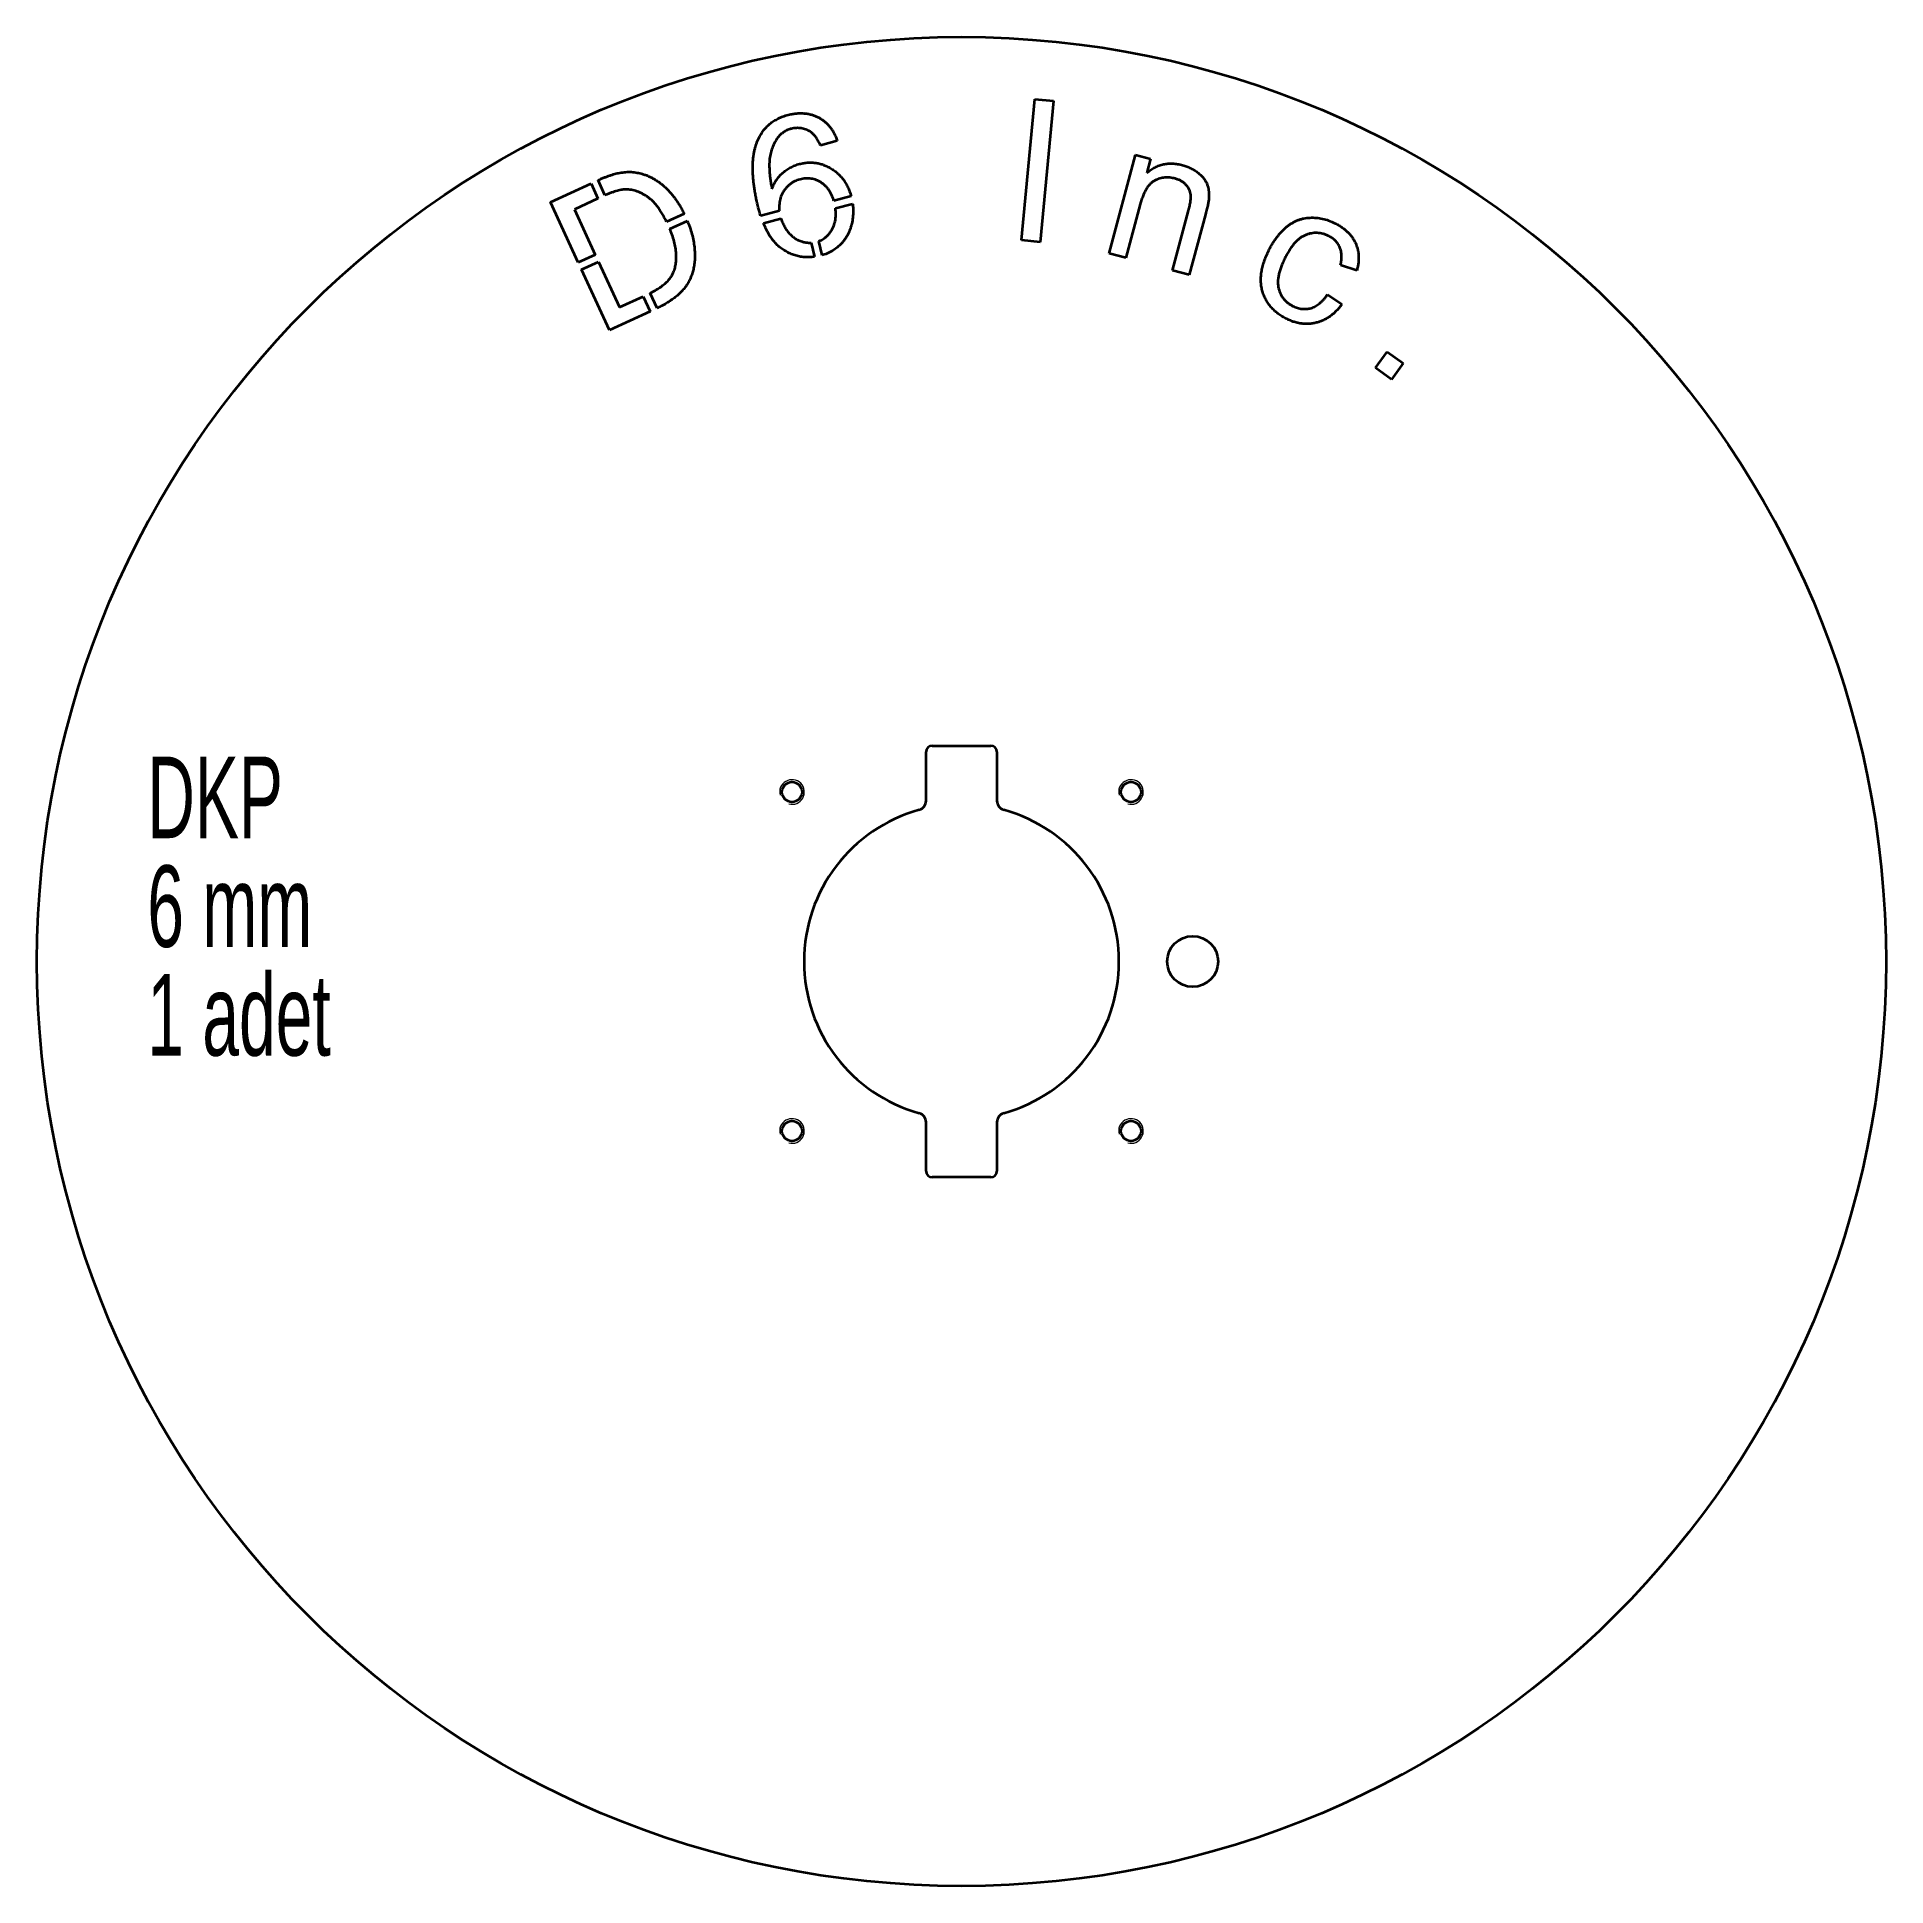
# Model space of a CAD drawing. Header units: millimetres. Extents: x -152 to 448, y -194 to 406.
import ezdxf

# ---------------------------------------------------------------- set-up
doc = ezdxf.new("R2010")
doc.units = ezdxf.units.MM
doc.styles.add('SLDTEXTSTYLE0', font='TXT', dxfattribs={"width": 0.605})

msp = doc.modelspace()

# ---------------------------------------------------------------- linework, layer by layer
at = {"color": 7, "linetype": 'Continuous', "lineweight": 35}
for p, q in [((167.45, 340.31), (171.8, 386.13)), ((171.8, 386.13), (177.86, 385.56)), ((177.86, 385.56), (173.51, 339.73)), ((107.64, 372.6), (102.24, 371.05)), ((195.88, 336.04), (204.49, 368.01)), ((204.49, 368.01), (209.36, 366.7)), ((209.36, 366.7), (208.13, 362.16)), ((14.59, 352.69), (27.76, 358.76)), ((27.76, 358.76), (30.02, 353.86)), ((32.3, 354.89), (30.04, 359.8)), ((112.14, 354.63), (106.55, 353.12)), ((23.64, 333.04), (14.59, 352.69)), ((30.02, 353.86), (22.35, 350.32)), ((22.35, 350.32), (29.14, 335.58)), ((57.99, 348.86), (52.31, 346.25)), ((88.9, 349.81), (82.86, 348.18)), ((107.06, 350.67), (112.64, 352.17)), ((205.99, 352.04), (201.29, 334.58)), ((216.44, 330.51), (221.67, 349.96)), ((227.15, 348.7), (221.86, 329.05)), ((53.34, 343.97), (59.02, 346.59)), ((83.72, 345.82), (89.4, 347.36)), ((99.24, 339.5), (100.28, 334.93)), ((102.73, 335.45), (101.69, 340.01)), ((173.51, 339.73), (167.45, 340.31)), ((201.29, 334.58), (195.88, 336.04)), ((29.14, 335.58), (23.64, 333.04)), ((24.68, 330.77), (30.18, 333.31)), ((33.73, 311.12), (24.68, 330.77)), ((30.18, 333.31), (36.97, 318.56)), ((221.86, 329.05), (216.44, 330.51)), ((276.26, 330.53), (270.98, 332.23)), ((36.97, 318.56), (44.65, 322.1)), ((44.65, 322.1), (46.91, 317.19)), ((49.18, 318.24), (46.91, 323.16)), ((266.73, 322.65), (271.37, 319.52)), ((46.91, 317.19), (33.73, 311.12)), ((282.31, 298.91), (286.06, 304.13)), ((286.06, 304.13), (291.26, 300.39)), ((291.26, 300.39), (287.52, 295.17)), ((287.52, 295.17), (282.31, 298.91)), ((136.48, 158.38), (136.48, 174.26)), ((138.48, 176.26), (157.48, 176.26)), ((159.48, 174.26), (159.48, 158.38)), ((136.48, 38.26), (136.48, 54.14)), ((159.48, 54.14), (159.48, 38.26)), ((157.48, 36.26), (138.48, 36.26))]:
    msp.add_line(p, q, dxfattribs=at)
for centre, radius in [((147.98, 106.26), 300), ((92.98, 161.26), 3.25), ((202.98, 161.26), 3.25), ((222.98, 106.26), 8.25), ((92.98, 51.26), 3.25), ((202.98, 51.26), 3.25)]:
    msp.add_circle(centre, radius, dxfattribs=at)
for centre, radius, start, end in [((138.48, 174.26), 2, 90, 180), ((157.48, 174.26), 2, 0, 90), ((133.48, 158.38), 3, 285.54661, 0), ((162.48, 158.38), 3, 180, 254.45339), ((147.98, 106.26), 51.1, 105.54661, 254.45339), ((147.98, 106.26), 51.1, 285.54661, 74.45339), ((133.48, 54.14), 3, 0, 74.45339), ((162.48, 54.14), 3, 105.54661, 180), ((138.48, 38.26), 2, 180, 270), ((157.48, 38.26), 2, 270, 0)]:
    msp.add_arc(centre, radius, start, end, dxfattribs=at)
at = {"color": 7, "linetype": 'Continuous', "lineweight": 18}
for centre in [(92.98, 161.26), (202.98, 161.26), (92.98, 51.26), (202.98, 51.26)]:
    msp.add_arc(centre, 4, 255, 195, dxfattribs=at)
at = {"color": 7, "linetype": 'Continuous', "lineweight": 35}
for points, knots in [([(82.32, 373.69), (82.59, 374.17), (83.12, 375.13), (84.11, 376.43), (85.21, 377.58), (86.44, 378.6), (87.79, 379.46), (89.27, 380.18), (90.87, 380.78), (92, 381.03), (92.57, 381.17)], [0, 0, 0, 0, 0.126534, 0.249914, 0.370168, 0.490549, 0.611924, 0.736778, 0.865187, 1, 1, 1, 1]), ([(92.57, 381.17), (93.01, 381.25), (93.86, 381.4), (95.13, 381.53), (96.36, 381.53), (97.55, 381.44), (98.7, 381.24), (99.81, 380.93), (100.88, 380.52), (101.9, 379.99), (102.87, 379.38), (103.77, 378.68), (104.6, 377.89), (105.35, 377), (106.04, 376.03), (106.65, 374.97), (107.2, 373.82), (107.49, 373.01), (107.64, 372.6)], [0, 0, 0, 0, 0.069107, 0.135543, 0.199589, 0.261803, 0.321812, 0.381923, 0.441345, 0.501014, 0.560758, 0.62019, 0.67948, 0.739663, 0.801422, 0.865156, 0.931362, 1, 1, 1, 1]), ([(81.4, 353.73), (81.3, 354.27), (81.09, 355.32), (80.83, 356.88), (80.61, 358.39), (80.46, 359.85), (80.34, 361.27), (80.26, 362.64), (80.25, 363.96), (80.28, 365.23), (80.36, 366.45), (80.5, 367.63), (80.67, 368.76), (80.9, 369.84), (81.19, 370.87), (81.51, 371.86), (81.88, 372.8), (82.17, 373.4), (82.32, 373.69)], [0, 0, 0, 0, 0.080631, 0.157919, 0.2329, 0.305327, 0.375433, 0.442406, 0.507504, 0.56963, 0.629892, 0.688219, 0.744049, 0.798609, 0.851077, 0.902037, 0.951609, 1, 1, 1, 1]), ([(88.85, 374.14), (88.49, 373.71), (87.77, 372.84), (86.95, 371.3), (86.31, 369.59), (85.91, 368.03), (85.72, 366.67), (85.62, 365.55), (85.6, 364.34), (85.65, 363.05), (85.75, 361.66), (85.92, 360.19), (86.16, 358.63), (86.36, 357.56), (86.46, 357.01)], [0, 0, 0, 0, 0.092682, 0.188735, 0.289889, 0.398221, 0.456404, 0.519004, 0.58648, 0.658586, 0.736151, 0.818646, 0.906689, 1, 1, 1, 1]), ([(93.18, 376.56), (92.75, 376.46), (91.92, 376.26), (90.76, 375.72), (89.72, 375.03), (89.14, 374.43), (88.85, 374.14)], [0, 0, 0, 0, 0.259159, 0.508687, 0.75332, 1, 1, 1, 1]), ([(99.18, 375.34), (98.95, 375.49), (98.5, 375.78), (97.79, 376.14), (97.06, 376.41), (96.32, 376.61), (95.56, 376.71), (94.78, 376.75), (93.98, 376.7), (93.45, 376.61), (93.18, 376.56)], [0, 0, 0, 0, 0.129986, 0.255073, 0.377668, 0.499042, 0.620984, 0.7432, 0.869591, 1, 1, 1, 1]), ([(102.24, 371.05), (102.01, 371.53), (101.58, 372.44), (100.83, 373.63), (100.05, 374.61), (99.46, 375.1), (99.18, 375.34)], [0, 0, 0, 0, 0.299809, 0.565869, 0.796054, 1, 1, 1, 1]), ([(30.04, 359.8), (30.05, 359.81), (30.44, 359.98), (31.17, 360.3), (32.23, 360.72), (33.22, 361.1), (34.15, 361.43), (35.02, 361.7), (35.82, 361.93), (36.34, 362.05), (36.59, 362.1)], [0.1523486, 0.1523486, 0.1523486, 0.1523486, 0.1580564, 0.3064603, 0.4452933, 0.5750971, 0.6949347, 0.8054825, 0.9072209, 1, 1, 1, 1]), ([(36.59, 362.1), (37.23, 362.22), (38.5, 362.44), (40.41, 362.51), (42.26, 362.36), (43.46, 362.07), (44.05, 361.93)], [0, 0, 0, 0, 0.260642, 0.512006, 0.756913, 1, 1, 1, 1]), ([(44.05, 361.93), (44.43, 361.82), (45.18, 361.59), (46.28, 361.17), (47.35, 360.67), (48.39, 360.1), (49.39, 359.45), (50.38, 358.75), (51.33, 357.95), (52.25, 357.09), (53.14, 356.17), (53.99, 355.18), (54.82, 354.13), (55.61, 353.03), (56.37, 351.85), (57.09, 350.61), (57.63, 349.61), (57.92, 349.02), (57.99, 348.86)], [0, 0, 0, 0, 0.0569167, 0.1139387, 0.1705929, 0.2277061, 0.2855279, 0.3438888, 0.4033906, 0.4642869, 0.5262919, 0.5891766, 0.653482, 0.7193386, 0.7869937, 0.856174, 0.9272814, 0.9515981, 0.9515981, 0.9515981, 0.9515981]), ([(86.46, 357.01), (86.7, 357.56), (87.16, 358.65), (88.09, 360.12), (89.15, 361.43), (90.37, 362.55), (91.7, 363.49), (93.11, 364.27), (94.59, 364.87), (95.62, 365.12), (96.14, 365.24)], [0, 0, 0, 0, 0.135957, 0.266301, 0.392137, 0.516446, 0.639272, 0.759936, 0.87935, 1, 1, 1, 1]), ([(96.05, 360.14), (95.74, 360.07), (95.14, 359.94), (94.28, 359.62), (93.47, 359.24), (92.72, 358.77), (92.01, 358.24), (91.37, 357.61), (90.77, 356.92), (90.24, 356.16), (89.78, 355.34), (89.39, 354.48), (89.12, 353.58), (88.92, 352.64), (88.82, 351.67), (88.82, 350.73), (88.86, 350.1), (88.9, 349.81)], [0, 0, 0, 0, 0.0620806, 0.122268, 0.181168, 0.2394264, 0.297559, 0.3571093, 0.4171498, 0.4790759, 0.5416058, 0.6036289, 0.6657972, 0.7287226, 0.7926697, 0.858835, 0.9167834, 0.9167834, 0.9167834, 0.9167834]), ([(106.55, 353.12), (106.46, 353.44), (106.25, 354.1), (105.86, 355.05), (105.4, 355.95), (104.86, 356.77), (104.26, 357.51), (103.59, 358.17), (102.87, 358.75), (102.1, 359.25), (101.3, 359.66), (100.48, 359.98), (99.63, 360.2), (98.77, 360.33), (97.88, 360.36), (96.96, 360.31), (96.36, 360.2), (96.05, 360.14)], [0.0818393, 0.0818393, 0.0818393, 0.0818393, 0.1480587, 0.2171657, 0.2828048, 0.3467773, 0.4091359, 0.470028, 0.5310316, 0.590877, 0.6498568, 0.7072934, 0.7634297, 0.8211248, 0.8788708, 0.9381115, 1, 1, 1, 1]), ([(96.14, 365.24), (96.6, 365.33), (97.5, 365.49), (98.85, 365.56), (100.18, 365.5), (101.48, 365.31), (102.75, 364.96), (103.99, 364.48), (105.22, 363.87), (106.4, 363.12), (107.52, 362.27), (108.55, 361.3), (109.47, 360.23), (110.28, 359.06), (110.98, 357.79), (111.59, 356.42), (111.94, 355.35), (112.11, 354.74), (112.14, 354.63)], [0, 0, 0, 0, 0.061627, 0.121686, 0.1802568, 0.2383158, 0.2966502, 0.35577, 0.4162511, 0.4787349, 0.541974, 0.6043219, 0.6669683, 0.7295605, 0.794141, 0.860037, 0.9286414, 0.944399, 0.944399, 0.944399, 0.944399]), ([(217.31, 360.3), (217.03, 360.37), (216.47, 360.51), (215.62, 360.63), (214.78, 360.66), (213.95, 360.63), (213.13, 360.52), (212.32, 360.32), (211.53, 360.06), (210.74, 359.72), (209.97, 359.27), (209.27, 358.65), (208.6, 357.91), (207.97, 357.01), (207.42, 355.97), (206.88, 354.8), (206.41, 353.47), (206.13, 352.53), (205.99, 352.04)], [0, 0, 0, 0, 0.055071, 0.10824, 0.160502, 0.212007, 0.263143, 0.3151, 0.367554, 0.420541, 0.475429, 0.533053, 0.595671, 0.663015, 0.736494, 0.816724, 0.90488, 1, 1, 1, 1]), ([(208.13, 362.16), (208.55, 362.5), (209.36, 363.16), (210.69, 363.95), (212.07, 364.57), (213.51, 364.98), (215, 365.2), (216.54, 365.22), (218.13, 365.07), (219.19, 364.82), (219.73, 364.69)], [0, 0, 0, 0, 0.129574, 0.253162, 0.373925, 0.493742, 0.613206, 0.737097, 0.865008, 1, 1, 1, 1]), ([(221.67, 349.96), (221.81, 350.47), (222.06, 351.44), (222.29, 352.82), (222.43, 354.01), (222.4, 355.04), (222.23, 355.95), (221.91, 356.8), (221.44, 357.59), (220.84, 358.32), (220.12, 358.98), (219.28, 359.54), (218.34, 359.99), (217.66, 360.19), (217.31, 360.3)], [0, 0, 0, 0, 0.124051, 0.231762, 0.32412, 0.40108, 0.47019, 0.539479, 0.609443, 0.682928, 0.758415, 0.835984, 0.915801, 1, 1, 1, 1]), ([(219.73, 364.69), (220.2, 364.55), (221.13, 364.27), (222.44, 363.71), (223.65, 363.03), (224.76, 362.25), (225.73, 361.38), (226.56, 360.48), (227.2, 359.53), (227.67, 358.52), (227.99, 357.47), (228.21, 356.38), (228.3, 355.23), (228.27, 354.45), (228.26, 354.05)], [0, 0, 0, 0, 0.098487, 0.193559, 0.286043, 0.377633, 0.465635, 0.547091, 0.623145, 0.696312, 0.768789, 0.843113, 0.920246, 1, 1, 1, 1]), ([(38.58, 356.77), (38.36, 356.75), (37.87, 356.71), (37.11, 356.55), (36.28, 356.35), (35.38, 356.08), (34.41, 355.74), (33.37, 355.34), (32.66, 355.05), (32.3, 354.89)], [0, 0, 0, 0, 0.0868204, 0.1841187, 0.2921437, 0.4104839, 0.5403927, 0.6826556, 0.831486, 0.831486, 0.831486, 0.831486]), ([(52.31, 346.25), (52.19, 346.5), (51.82, 347.24), (51.18, 348.42), (50.37, 349.74), (49.55, 350.94), (48.69, 352.01), (47.82, 352.96), (46.9, 353.78), (45.98, 354.48), (45.04, 355.05), (44.11, 355.56), (43.18, 355.98), (42.25, 356.31), (41.33, 356.56), (40.41, 356.72), (39.5, 356.8), (38.89, 356.78), (38.58, 356.77)], [0.0468, 0.0468, 0.0468, 0.0468, 0.0906212, 0.1755043, 0.2557548, 0.3312935, 0.4021786, 0.468946, 0.5324019, 0.5921204, 0.6494875, 0.7040671, 0.7571448, 0.808109, 0.857121, 0.905174, 0.9526637, 1, 1, 1, 1]), ([(228.26, 354.05), (228.25, 353.91), (228.23, 353.6), (228.16, 353.1), (228.05, 352.54), (227.94, 351.9), (227.78, 351.2), (227.6, 350.43), (227.39, 349.59), (227.23, 349), (227.15, 348.7)], [0, 0, 0, 0, 0.0786881, 0.1704216, 0.2747632, 0.3929891, 0.5245812, 0.6695901, 0.8280534, 1, 1, 1, 1]), ([(82.86, 348.18), (82.84, 348.25), (82.54, 349.16), (82, 350.99), (81.61, 352.8), (81.4, 353.73)], [0.8148745, 0.8148745, 0.8148745, 0.8148745, 0.8215347, 0.9075168, 1, 1, 1, 1]), ([(101.69, 340.01), (101.84, 340.06), (102.25, 340.22), (102.9, 340.55), (103.6, 341.03), (104.27, 341.58), (104.87, 342.22), (105.43, 342.93), (105.94, 343.72), (106.37, 344.58), (106.72, 345.49), (106.99, 346.44), (107.13, 347.45), (107.22, 348.5), (107.17, 349.58), (107.11, 350.31), (107.06, 350.67)], [0.0812019, 0.0812019, 0.0812019, 0.0812019, 0.1124082, 0.1671777, 0.2221838, 0.2772914, 0.3340689, 0.3929267, 0.4538916, 0.5165601, 0.5794154, 0.6431002, 0.7089237, 0.776614, 0.8477643, 0.9185739, 0.9185739, 0.9185739, 0.9185739]), ([(112.64, 352.17), (112.68, 351.89), (112.81, 350.91), (112.85, 349.24), (112.69, 347.18), (112.33, 345.5), (111.94, 344.19), (111.59, 343.25), (111.19, 342.36), (110.73, 341.51), (110.21, 340.71), (109.65, 339.94), (109.02, 339.23), (108.13, 338.33), (106.9, 337.34), (105.25, 336.37), (103.83, 335.77), (102.97, 335.52), (102.73, 335.45)], [0.0527015, 0.0527015, 0.0527015, 0.0527015, 0.0892278, 0.1765343, 0.2624755, 0.34932, 0.3923886, 0.4344679, 0.4754845, 0.5156291, 0.5556454, 0.5957297, 0.6353872, 0.6751761, 0.754714, 0.8339147, 0.915582, 0.9475286, 0.9475286, 0.9475286, 0.9475286]), ([(59.02, 346.59), (59.16, 346.27), (59.59, 345.21), (60.21, 343.42), (60.81, 341.22), (61.2, 339.1), (61.41, 337.08), (61.48, 335.18), (61.4, 333.39), (61.16, 331.72), (60.8, 330.17), (60.32, 328.74), (59.78, 327.4), (59.1, 326.16), (58.3, 325), (57.36, 323.9), (56.29, 322.81), (55.06, 321.78), (53.7, 320.77), (52.18, 319.82), (50.66, 318.96), (49.63, 318.46), (49.18, 318.24)], [0.0415927, 0.0415927, 0.0415927, 0.0415927, 0.0703731, 0.136743, 0.199645, 0.2595991, 0.3161666, 0.3687636, 0.4182408, 0.4648204, 0.5088664, 0.5505994, 0.5908495, 0.6292263, 0.6677577, 0.7078696, 0.7498939, 0.7944065, 0.8413727, 0.8911469, 0.9440229, 0.9861999, 0.9861999, 0.9861999, 0.9861999]), ([(54.69, 330.25), (54.84, 330.74), (55.17, 331.76), (55.4, 333.38), (55.45, 335.11), (55.33, 336.96), (55.01, 338.94), (54.44, 341.01), (53.86, 342.7), (53.46, 343.69), (53.34, 343.97)], [0, 0, 0, 0, 0.0985197, 0.2026831, 0.3122763, 0.4299748, 0.5564743, 0.6935019, 0.8405782, 0.8981449, 0.8981449, 0.8981449, 0.8981449]), ([(100.28, 334.93), (100.12, 334.91), (99.42, 334.82), (98.18, 334.75), (96.56, 334.83), (94.99, 335.09), (93.46, 335.52), (91.99, 336.13), (90.56, 336.93), (89.17, 337.88), (87.85, 339.05), (86.65, 340.48), (85.52, 342.11), (84.54, 343.92), (83.97, 345.19), (83.72, 345.82)], [0.040336, 0.040336, 0.040336, 0.040336, 0.0554401, 0.1087756, 0.1606896, 0.211682, 0.2623881, 0.3136669, 0.3657761, 0.4199292, 0.4762656, 0.5357235, 0.5996307, 0.6679843, 0.7340283, 0.7340283, 0.7340283, 0.7340283]), ([(89.4, 347.36), (89.42, 347.3), (89.58, 346.78), (89.95, 345.83), (90.6, 344.54), (91.4, 343.34), (92.31, 342.26), (93.32, 341.34), (94.43, 340.6), (95.61, 340.05), (96.84, 339.69), (98.05, 339.5), (98.86, 339.48), (99.24, 339.5)], [0.0776585, 0.0776585, 0.0776585, 0.0776585, 0.0895984, 0.1782812, 0.2676576, 0.357726, 0.4461883, 0.5303855, 0.6122599, 0.6933541, 0.7729981, 0.849791, 0.9220012, 0.9220012, 0.9220012, 0.9220012]), ([(247.68, 336.97), (247.88, 337.37), (248.28, 338.14), (248.93, 339.26), (249.61, 340.31), (250.32, 341.3), (251.07, 342.22), (251.83, 343.09), (252.63, 343.89), (253.47, 344.63), (254.33, 345.3), (255.22, 345.88), (256.13, 346.38), (257.06, 346.8), (258.03, 347.13), (259.01, 347.38), (260.02, 347.56), (261.39, 347.66), (263.11, 347.63), (265.15, 347.32), (267.16, 346.76), (268.43, 346.18), (269.07, 345.89)], [0, 0, 0, 0, 0.050657, 0.099664, 0.147314, 0.193842, 0.238931, 0.282793, 0.325897, 0.368348, 0.409975, 0.450289, 0.489851, 0.528613, 0.567211, 0.605798, 0.64477, 0.684109, 0.762728, 0.840807, 0.919403, 1, 1, 1, 1]), ([(267.19, 341.63), (266.88, 341.78), (266.27, 342.07), (265.31, 342.38), (264.35, 342.6), (263.4, 342.69), (262.45, 342.69), (261.5, 342.56), (260.56, 342.34), (259.61, 342.01), (258.68, 341.55), (257.77, 340.96), (256.9, 340.22), (256.05, 339.35), (255.22, 338.35), (254.43, 337.2), (253.65, 335.93), (253.18, 335.01), (252.94, 334.54)], [0, 0, 0, 0, 0.0574127, 0.1130674, 0.1669409, 0.219581, 0.2720207, 0.3246533, 0.3779495, 0.4334455, 0.4904024, 0.5500639, 0.6132508, 0.6801553, 0.7518432, 0.8289199, 0.9116253, 1, 1, 1, 1]), ([(269.07, 345.89), (269.46, 345.68), (270.23, 345.28), (271.31, 344.62), (272.28, 343.87), (273.18, 343.1), (273.97, 342.26), (274.68, 341.4), (275.28, 340.46), (275.8, 339.49), (276.21, 338.48), (276.53, 337.43), (276.74, 336.34), (276.86, 335.24), (276.85, 334.1), (276.77, 332.93), (276.57, 331.73), (276.36, 330.94), (276.26, 330.53)], [0, 0, 0, 0, 0.071007, 0.139177, 0.204833, 0.267849, 0.329421, 0.389637, 0.448994, 0.50795, 0.566582, 0.625436, 0.684161, 0.743956, 0.805035, 0.867406, 0.932494, 1, 1, 1, 1]), ([(253.52, 314.76), (253.03, 315.03), (252.07, 315.54), (250.74, 316.43), (249.55, 317.42), (248.49, 318.49), (247.57, 319.65), (246.8, 320.91), (246.16, 322.24), (245.66, 323.66), (245.3, 325.15), (245.14, 326.7), (245.12, 328.3), (245.3, 329.94), (245.63, 331.64), (246.16, 333.38), (246.81, 335.18), (247.39, 336.36), (247.68, 336.97)], [0, 0, 0, 0, 0.0642753, 0.1256737, 0.1846042, 0.2424446, 0.2990967, 0.355281, 0.4120115, 0.4699221, 0.5287718, 0.588034, 0.6493786, 0.712646, 0.7790032, 0.8485429, 0.9220674, 1, 1, 1, 1]), ([(270.98, 332.23), (271.09, 332.77), (271.3, 333.79), (271.36, 335.31), (271.19, 336.71), (270.79, 337.98), (270.17, 339.12), (269.37, 340.13), (268.37, 340.98), (267.59, 341.41), (267.19, 341.63)], [0, 0, 0, 0, 0.148274, 0.283488, 0.409272, 0.529354, 0.644685, 0.759553, 0.876274, 1, 1, 1, 1]), ([(46.91, 323.16), (47.2, 323.3), (48.05, 323.73), (49.37, 324.48), (50.77, 325.4), (51.92, 326.33), (52.86, 327.28), (53.63, 328.24), (54.25, 329.22), (54.54, 329.92), (54.69, 330.25)], [0.0985841, 0.0985841, 0.0985841, 0.0985841, 0.1787236, 0.3384963, 0.4777886, 0.599808, 0.7093127, 0.8116442, 0.9080604, 1, 1, 1, 1]), ([(252.94, 334.54), (252.7, 334.05), (252.25, 333.11), (251.69, 331.7), (251.23, 330.37), (250.93, 329.09), (250.71, 327.89), (250.64, 326.75), (250.69, 325.68), (250.87, 324.67), (251.15, 323.73), (251.51, 322.86), (251.96, 322.04), (252.51, 321.29), (253.14, 320.6), (253.86, 319.98), (254.65, 319.41), (255.24, 319.11), (255.54, 318.95)], [0, 0, 0, 0, 0.090713, 0.175173, 0.253663, 0.326459, 0.394533, 0.457994, 0.517969, 0.574422, 0.629096, 0.681417, 0.73314, 0.784882, 0.836307, 0.889167, 0.943482, 1, 1, 1, 1]), ([(271.37, 319.52), (271.09, 319.14), (270.54, 318.4), (269.62, 317.38), (268.67, 316.47), (267.67, 315.67), (266.63, 314.97), (265.53, 314.38), (264.39, 313.91), (263.21, 313.55), (262.01, 313.3), (260.81, 313.16), (259.59, 313.14), (258.38, 313.23), (257.16, 313.44), (255.94, 313.77), (254.72, 314.2), (253.93, 314.57), (253.52, 314.76)], [0, 0, 0, 0, 0.070072, 0.137007, 0.201755, 0.264747, 0.326453, 0.387438, 0.447752, 0.508526, 0.569142, 0.628458, 0.688237, 0.74803, 0.808716, 0.870145, 0.934053, 1, 1, 1, 1]), ([(255.54, 318.95), (255.78, 318.83), (256.26, 318.6), (257.01, 318.35), (257.75, 318.15), (258.49, 318.04), (259.22, 317.99), (259.96, 318.01), (260.69, 318.11), (261.41, 318.29), (262.13, 318.54), (262.84, 318.87), (263.54, 319.29), (264.2, 319.81), (264.87, 320.38), (265.51, 321.06), (266.14, 321.82), (266.53, 322.37), (266.73, 322.65)], [0, 0, 0, 0, 0.0622, 0.122583, 0.180618, 0.237792, 0.294098, 0.34958, 0.405788, 0.462962, 0.521049, 0.580584, 0.642611, 0.707144, 0.77399, 0.845108, 0.920799, 1, 1, 1, 1])]:
    msp.add_open_spline(points, degree=3, knots=knots, dxfattribs=at)

# ---------------------------------------------------------------- texts
at = {"color": 7, "linetype": 'Continuous', "lineweight": 0, "char_height": 26.458, "attachment_point": 1, "style": 'SLDTEXTSTYLE0'}
for s, insert in [('DKP', (-116.22, 172.74)), ('6 mm', (-116.22, 137.46)), ('1 adet', (-116.22, 102.18))]:
    msp.add_mtext(s, dxfattribs=dict(at, insert=insert))

doc.saveas('drawing.dxf')
